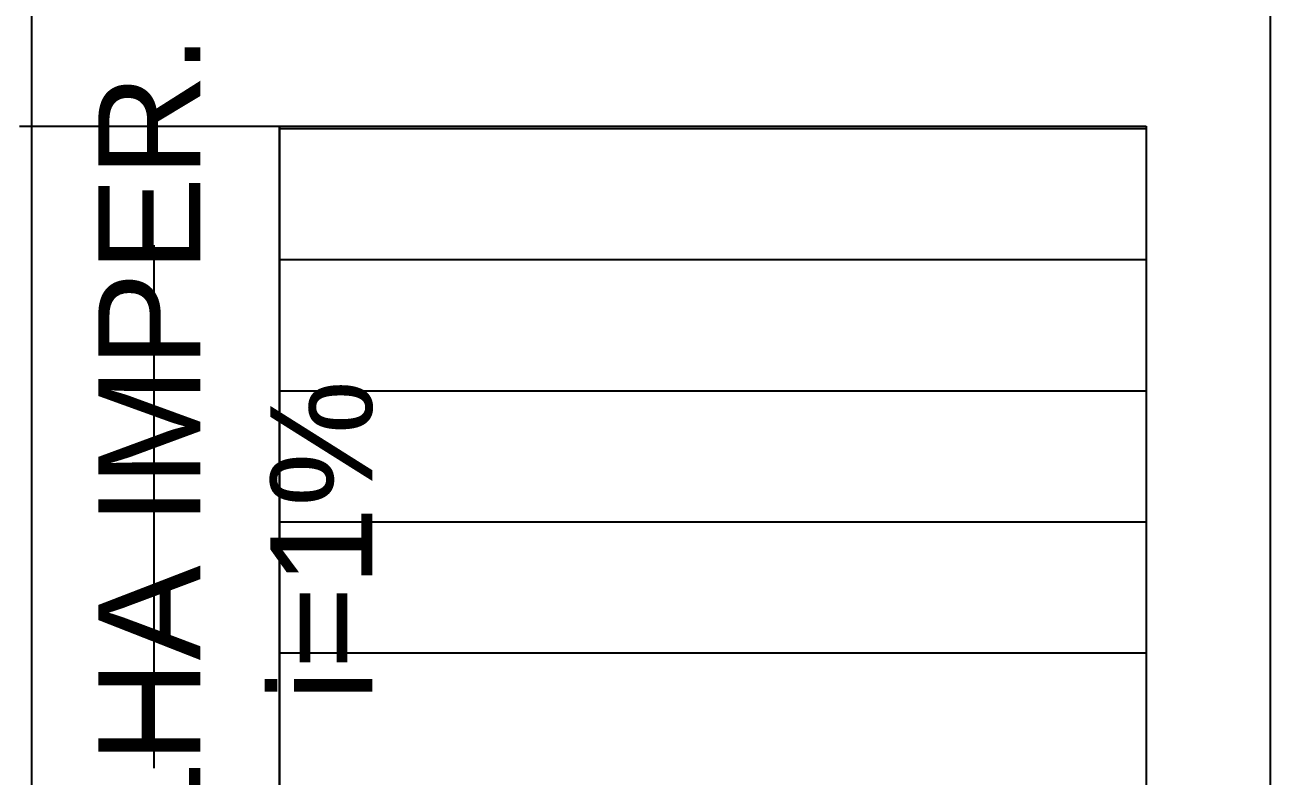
# Model space of a CAD drawing. Header units: millimetres. Extents: x -1292 to 2253, y 326 to 453.
# Drawn here: x 2107.624 to 2109.132, y 351.584 to 352.494 of the extents above; entities that cross this region are included whole.
import ezdxf

# ---------------------------------------------------------------- set-up
doc = ezdxf.new("R2010")
doc.units = ezdxf.units.MM
doc.header["$LTSCALE"] = 0.5
doc.linetypes.add('HIDDEN', pattern=[9.525, 6.35, -3.175])
for name, color, linetype in [('-HIDRO', 8, 'Continuous'), ('A-PEN-C', 4, 'Continuous'), ('Fluxo', 1, 'Continuous')]:
    doc.layers.add(name, color=color, linetype=linetype)
doc.styles.add('CARIMBO_DADOS', font='arial.ttf', dxfattribs={"height": 0.1})

msp = doc.modelspace()

# ---------------------------------------------------------------- linework, layer by layer
at = {"layer": '-HIDRO', "ltscale": 0.05}
for p, q in [((2109.1321, 361.3212), (2109.1321, 346.8212)), ((2107.6321, 351.3212), (2107.6321, 355.7511)), ((2107.6321, 352.3712), (2107.6321, 354.0212)), ((2109.1321, 352.5212), (2109.1321, 346.8212)), ((2107.6321, 352.3712), (2108.9821, 352.3712)), ((2107.9321, 351.3212), (2107.9321, 352.3712)), ((2107.9321, 352.3682), (2108.9821, 352.3682)), ((2108.9821, 352.3712), (2108.9821, 346.9712)), ((2107.9321, 352.2095), (2108.9821, 352.2095)), ((2107.9321, 352.0507), (2108.9821, 352.0507)), ((2107.9321, 351.892), (2108.9821, 351.892)), ((2107.9321, 351.7332), (2108.9821, 351.7332))]:
    msp.add_line(p, q, dxfattribs=at)
at = {"layer": '-HIDRO', "linetype": 'HIDDEN', "ltscale": 0.05}
msp.add_line((2106.5821, 352.3712), (2107.6321, 352.3712), dxfattribs=at)
at = {"layer": 'A-PEN-C'}
for p, q in [((2107.6321, 352.3712), (2107.9321, 352.3712)), ((2107.6321, 351.3212), (2107.6321, 352.3712)), ((2107.9321, 352.3712), (2107.9321, 351.3212))]:
    msp.add_line(p, q, dxfattribs=at)
at = {"layer": 'Fluxo'}
for p, q in [((2107.7797, 352.2271), (2107.7797, 351.7519)), ((2107.7797, 351.7519), (2107.7797, 351.5935))]:
    msp.add_line(p, q, dxfattribs=at)

# ---------------------------------------------------------------- texts
at = {"layer": '-HIDRO', "style": 'CARIMBO_DADOS'}
for s, height, p in [('CALHA IMPER.', 0.123653, (2107.8362, 351.2634)), ('i=1%%%', 0.12365, (2108.0444, 351.6748))]:
    msp.add_text(s, height=height, rotation=90, dxfattribs=at).set_placement(p)

doc.saveas('drawing.dxf')
